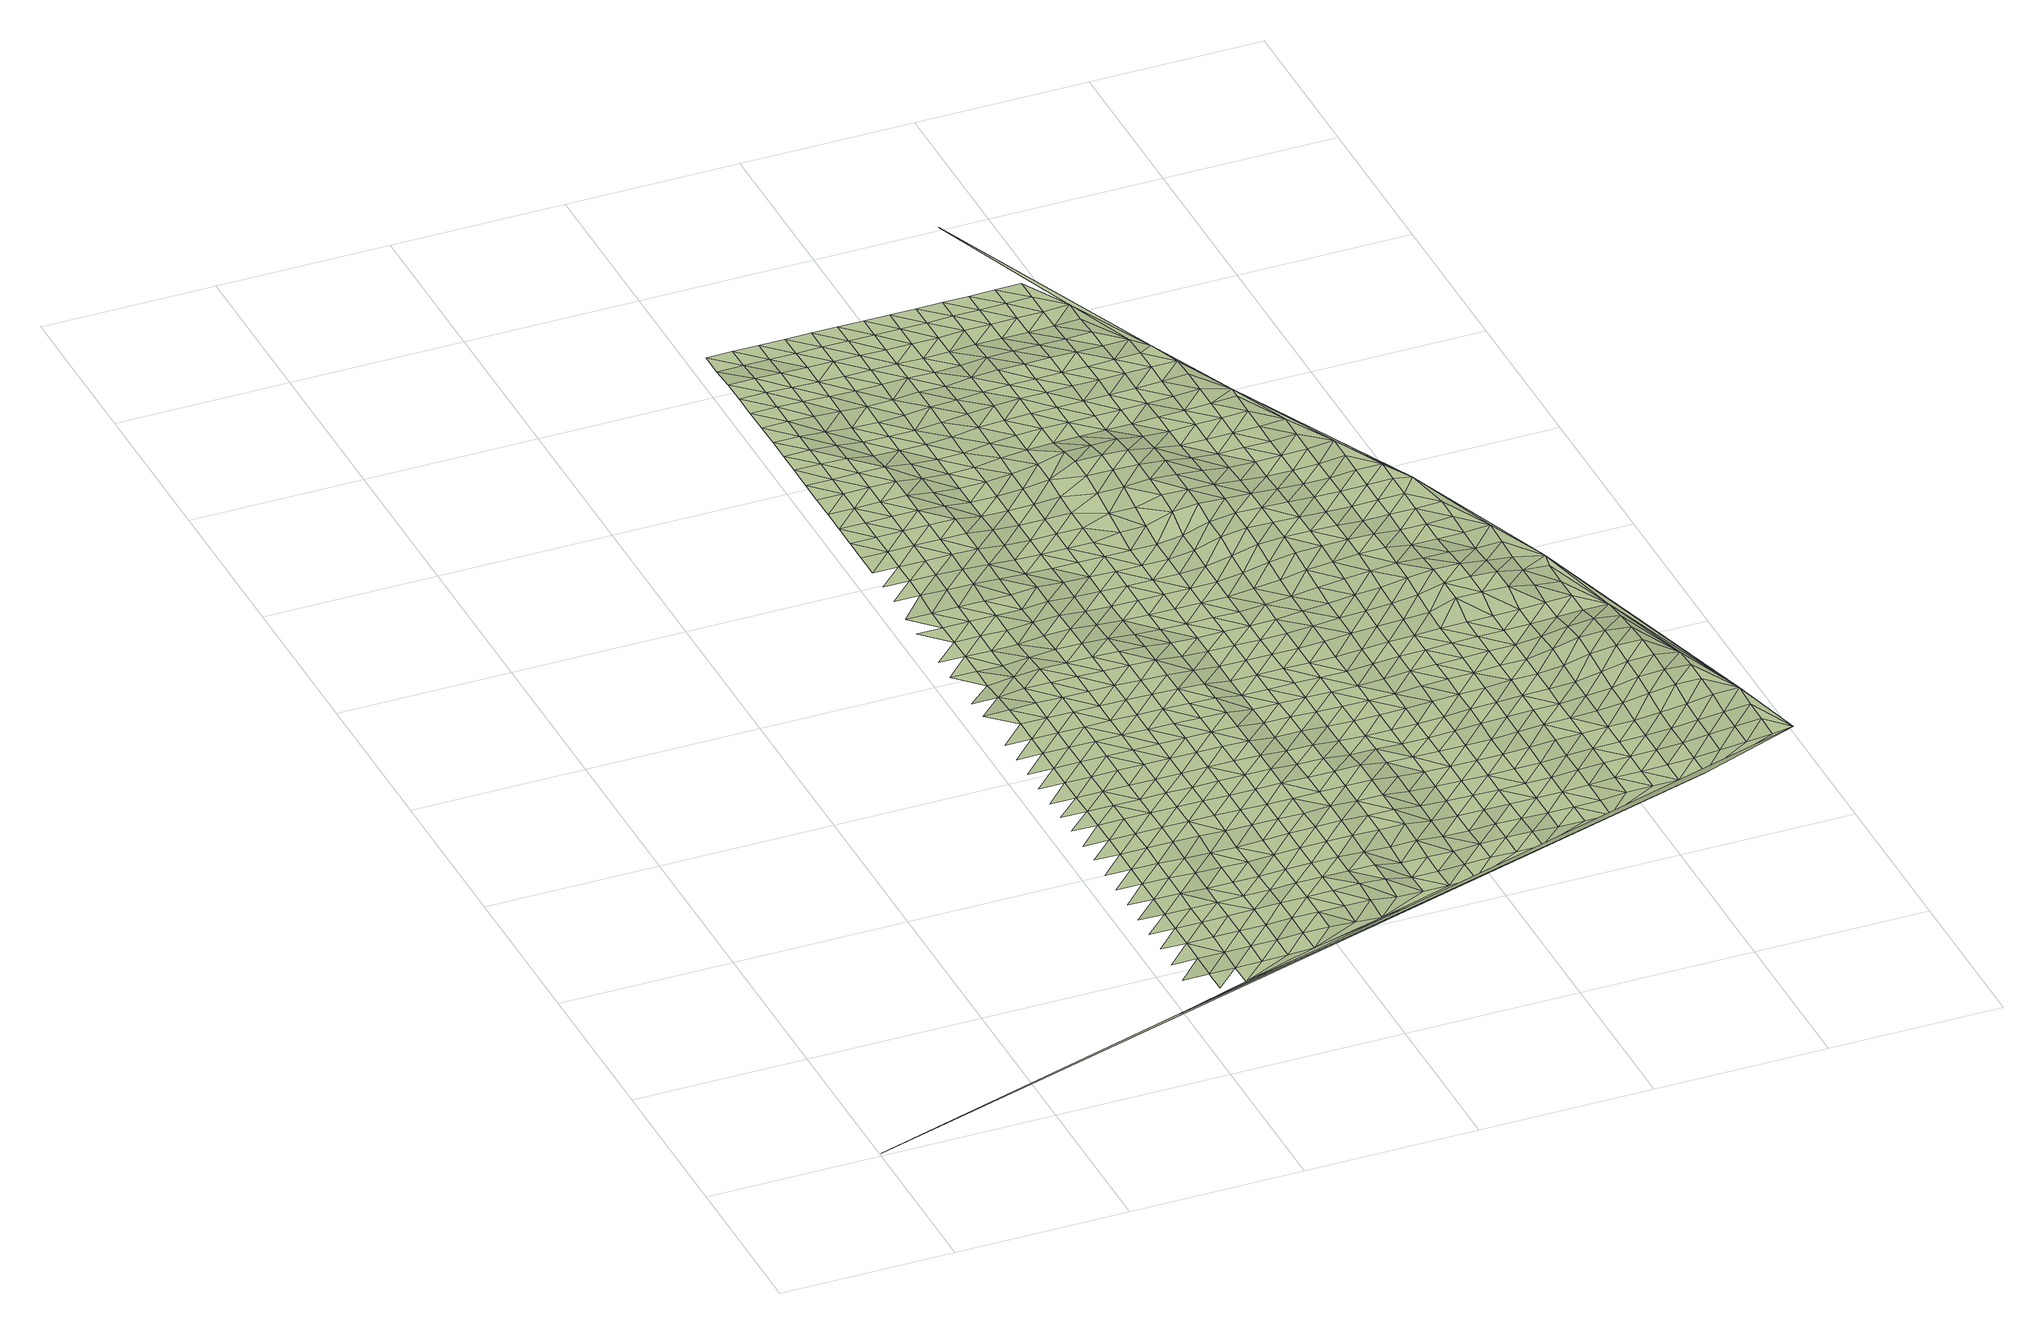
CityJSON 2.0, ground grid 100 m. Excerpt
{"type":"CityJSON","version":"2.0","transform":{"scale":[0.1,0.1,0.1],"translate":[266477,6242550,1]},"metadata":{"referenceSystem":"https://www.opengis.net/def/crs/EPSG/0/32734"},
"CityObjects":{
"terrain1":{"type":"TINRelief","geometry":[{"type":"CompositeSurface","lod":"1","boundaries":[[[0,1,2]],[[3,4,0]],[[5,2,6]],[[7,3,8]],[[0,2,9]],[[10,11,8]],[[0,9,3]],[[9,2,5]],[[12,10,13]],[[8,3,14]],[[9,15,3]],[[5,16,17]],[[18,13,19]],[[3,15,14]],[[20,10,8]],[[21,9,5]],[[22,19,23]],[[20,8,14]],[[24,13,10]],[[21,5,17]],[[15,9,25]],[[26,23,27]],[[28,17,16]],[[10,20,24]],[[13,29,19]],[[9,21,25]],[[14,15,30]],[[31,27,32]],[[13,24,29]],[[23,19,33]],[[15,25,30]],[[34,20,14]],[[35,32,36]],[[37,21,17]],[[19,29,33]],[[38,28,16]],[[20,34,24]],[[23,39,27]],[[34,14,30]],[[37,17,28]],[[40,36,41]],[[25,21,42]],[[23,33,39]],[[32,27,43]],[[29,24,44]],[[34,45,24]],[[46,41,47]],[[21,37,42]],[[30,25,48]],[[27,39,43]],[[49,50,16]],[[36,32,51]],[[24,45,44]],[[52,33,29]],[[30,48,34]],[[53,54,47]],[[25,42,48]],[[32,43,51]],[[37,28,55]],[[56,41,36]],[[29,44,52]],[[57,45,34]],[[39,33,58]],[[59,53,60]],[[55,28,38]],[[57,34,48]],[[36,51,56]],[[47,41,61]],[[62,42,37]],[[33,52,58]],[[63,43,39]],[[64,65,60]],[[44,45,66]],[[45,57,67]],[[41,56,61]],[[37,55,62]],[[53,47,68]],[[48,42,69]],[[39,58,63]],[[51,43,70]],[[45,67,66]],[[71,64,72]],[[44,73,52]],[[68,47,61]],[[42,62,69]],[[74,60,53]],[[57,48,75]],[[51,70,56]],[[43,63,70]],[[76,55,38]],[[77,78,72]],[[44,66,73]],[[58,52,79]],[[53,68,74]],[[48,69,75]],[[67,57,80]],[[81,61,56]],[[82,64,60]],[[55,83,62]],[[52,73,79]],[[81,56,70]],[[84,63,58]],[[85,77,86]],[[82,60,74]],[[57,75,80]],[[67,87,66]],[[88,72,64]],[[55,76,83]],[[89,68,61]],[[69,62,90]],[[91,61,81]],[[58,79,84]],[[85,86,92]],[[93,76,38]],[[66,87,73]],[[63,94,70]],[[67,80,87]],[[64,82,88]],[[77,72,95]],[[89,61,91]],[[62,83,90]],[[96,74,68]],[[16,50,38]],[[75,69,97]],[[63,84,94]],[[98,92,99]],[[95,86,77]],[[81,70,100]],[[95,72,88]],[[79,73,101]],[[68,89,96]],[[73,87,102]],[[69,90,97]],[[75,103,80]],[[104,82,74]],[[76,93,83]],[[94,100,70]],[[91,81,105]],[[79,101,84]],[[92,86,106]],[[107,99,108]],[[73,102,101]],[[93,38,109]],[[106,86,95]],[[75,97,103]],[[104,74,96]],[[110,88,82]],[[80,111,87]],[[90,83,112]],[[107,108,113]],[[105,81,100]],[[91,114,89]],[[83,93,112]],[[99,92,115]],[[111,102,87]],[[94,84,116]],[[80,103,111]],[[82,104,110]],[[101,117,84]],[[92,106,118]],[[119,95,88]],[[89,114,96]],[[114,91,105]],[[120,113,121]],[[115,108,99]],[[122,97,90]],[[92,118,115]],[[84,117,116]],[[112,123,90]],[[124,100,94]],[[119,88,110]],[[106,95,125]],[[96,126,104]],[[101,102,127]],[[128,102,111]],[[90,123,122]],[[113,108,129]],[[103,97,130]],[[131,121,132]],[[114,126,96]],[[116,124,94]],[[133,105,100]],[[125,118,106]],[[134,112,93]],[[129,108,115]],[[125,95,119]],[[102,128,127]],[[104,135,110]],[[117,101,136]],[[97,122,130]],[[111,103,137]],[[112,134,123]],[[138,132,139]],[[133,100,124]],[[126,135,104]],[[134,93,109]],[[114,105,140]],[[121,113,141]],[[113,129,142]],[[101,127,136]],[[110,143,119]],[[144,115,118]],[[145,116,117]],[[103,130,137]],[[138,139,146]],[[118,125,147]],[[126,114,140]],[[148,128,111]],[[122,123,149]],[[140,105,133]],[[113,142,141]],[[135,143,110]],[[132,121,150]],[[117,136,145]],[[118,147,144]],[[123,134,149]],[[129,115,151]],[[119,152,125]],[[153,124,116]],[[111,137,148]],[[154,146,155]],[[139,132,150]],[[156,135,126]],[[127,128,157]],[[38,50,109]],[[150,121,141]],[[143,152,119]],[[151,142,129]],[[130,122,158]],[[151,115,144]],[[126,140,156]],[[153,116,145]],[[122,149,159]],[[160,133,124]],[[147,125,161]],[[134,109,162]],[[163,155,164]],[[128,148,157]],[[165,166,167]],[[136,127,168]],[[152,161,125]],[[122,159,158]],[[143,135,169]],[[137,130,170]],[[146,139,171]],[[134,162,149]],[[150,172,139]],[[160,124,153]],[[135,156,173]],[[167,174,165]],[[141,142,175]],[[140,133,176]],[[147,177,144]],[[166,164,167]],[[142,151,178]],[[127,157,168]],[[145,136,179]],[[130,158,170]],[[139,172,171]],[[135,173,169]],[[161,177,147]],[[152,143,180]],[[155,146,181]],[[148,137,182]],[[159,149,183]],[[176,133,160]],[[142,178,175]],[[184,174,185]],[[144,186,151]],[[187,150,141]],[[156,140,188]],[[136,168,179]],[[162,183,149]],[[189,162,109]],[[153,145,190]],[[185,174,167]],[[143,169,180]],[[177,186,144]],[[146,171,181]],[[137,170,182]],[[164,155,191]],[[150,187,172]],[[152,192,161]],[[173,156,188]],[[193,157,148]],[[187,141,175]],[[188,140,176]],[[178,151,194]],[[153,190,160]],[[159,195,158]],[[183,196,159]],[[190,145,179]],[[197,184,198]],[[177,161,192]],[[186,194,151]],[[155,181,191]],[[184,185,199]],[[152,180,192]],[[148,182,193]],[[200,167,164]],[[201,168,157]],[[159,196,195]],[[169,173,202]],[[158,203,170]],[[204,171,172]],[[162,189,183]],[[184,199,198]],[[172,187,205]],[[188,206,173]],[[207,197,208]],[[160,209,176]],[[178,210,175]],[[211,186,177]],[[164,191,200]],[[194,212,178]],[[190,213,160]],[[157,193,201]],[[189,109,214]],[[185,167,215]],[[179,168,216]],[[158,195,203]],[[173,206,202]],[[172,205,204]],[[177,192,211]],[[217,207,208]],[[175,210,187]],[[218,181,171]],[[180,169,219]],[[220,182,170]],[[183,221,196]],[[209,160,213]],[[197,198,208]],[[178,212,210]],[[215,199,185]],[[222,188,176]],[[200,215,167]],[[168,201,216]],[[183,189,221]],[[194,186,223]],[[224,190,179]],[[169,202,219]],[[186,211,225]],[[171,204,218]],[[170,203,220]],[[191,181,226]],[[227,217,228]],[[205,187,229]],[[192,180,230]],[[188,222,206]],[[195,196,231]],[[182,232,193]],[[222,176,209]],[[233,198,199]],[[228,217,208]],[[186,225,223]],[[229,187,210]],[[221,231,196]],[[224,179,216]],[[191,226,200]],[[212,194,234]],[[235,213,190]],[[193,232,201]],[[50,214,109]],[[181,218,226]],[[233,199,215]],[[180,219,230]],[[182,220,232]],[[236,202,206]],[[227,237,238]],[[204,205,239]],[[211,192,240]],[[203,195,241]],[[214,221,189]],[[194,223,234]],[[239,205,229]],[[242,195,231]],[[190,224,235]],[[236,206,222]],[[237,227,228]],[[198,243,208]],[[210,212,244]],[[209,213,245]],[[225,211,240]],[[216,201,246]],[[233,247,198]],[[240,192,230]],[[248,238,249]],[[250,215,200]],[[226,251,200]],[[195,242,241]],[[246,201,232]],[[228,208,243]],[[252,219,202]],[[253,218,204]],[[209,245,222]],[[254,220,203]],[[198,247,243]],[[245,213,235]],[[249,238,237]],[[212,234,244]],[[236,255,202]],[[204,239,256]],[[257,229,210]],[[258,231,221]],[[250,200,251]],[[259,221,214]],[[49,260,50]],[[248,261,262]],[[223,225,263]],[[264,233,215]],[[265,224,216]],[[202,255,252]],[[240,266,225]],[[204,256,253]],[[203,241,254]],[[267,216,246]],[[226,218,268]],[[237,228,269]],[[230,219,270]],[[220,271,232]],[[261,248,249]],[[210,244,257]],[[259,258,221]],[[233,264,247]],[[239,229,272]],[[273,242,231]],[[274,236,222]],[[243,269,228]],[[225,266,263]],[[264,215,250]],[[245,275,222]],[[265,216,267]],[[260,276,277]],[[268,251,226]],[[278,262,279]],[[234,223,280]],[[281,235,224]],[[218,253,268]],[[219,252,270]],[[220,254,271]],[[256,239,272]],[[249,237,282]],[[236,274,255]],[[283,246,232]],[[284,240,230]],[[279,262,261]],[[257,272,229]],[[273,231,258]],[[274,222,275]],[[241,242,285]],[[223,263,280]],[[224,265,281]],[[237,269,282]],[[286,278,287]],[[243,247,288]],[[244,234,289]],[[245,235,290]],[[240,284,266]],[[291,259,214]],[[247,264,292]],[[284,230,270]],[[271,283,232]],[[261,249,293]],[[250,251,294]],[[252,255,295]],[[256,296,253]],[[241,285,254]],[[267,246,297]],[[298,251,268]],[[287,278,279]],[[242,273,285]],[[243,288,269]],[[247,292,288]],[[290,235,281]],[[282,293,249]],[[234,280,289]],[[255,274,295]],[[272,296,256]],[[291,214,50]],[[286,299,300]],[[301,263,266]],[[250,294,264]],[[257,244,302]],[[303,275,245]],[[304,258,259]],[[294,251,298]],[[283,297,246]],[[279,261,305]],[[306,271,254]],[[265,267,307]],[[286,287,299]],[[301,266,284]],[[268,253,308]],[[309,282,269]],[[252,310,270]],[[273,258,304]],[[293,305,261]],[[244,289,302]],[[296,311,253]],[[252,295,312]],[[245,290,303]],[[285,306,254]],[[291,304,259]],[[313,300,314]],[[315,292,264]],[[316,272,257]],[[274,275,317]],[[288,309,269]],[[307,267,297]],[[287,279,318]],[[319,280,263]],[[281,265,320]],[[270,310,284]],[[301,321,263]],[[314,300,299]],[[253,311,308]],[[315,264,294]],[[252,312,310]],[[322,298,268]],[[323,293,282]],[[272,316,296]],[[274,317,295]],[[283,271,324]],[[318,279,305]],[[316,257,302]],[[317,275,303]],[[325,271,306]],[[313,326,327]],[[285,273,328]],[[263,321,319]],[[304,329,273]],[[265,307,320]],[[309,323,282]],[[299,287,330]],[[288,292,331]],[[280,332,289]],[[281,333,290]],[[291,50,334]],[[268,308,322]],[[315,335,292]],[[326,313,314]],[[325,324,271]],[[336,305,293]],[[337,294,298]],[[312,295,338]],[[339,301,284]],[[285,328,306]],[[340,297,283]],[[318,330,287]],[[273,329,328]],[[310,341,284]],[[331,309,288]],[[296,342,311]],[[292,335,331]],[[333,281,320]],[[323,336,293]],[[280,319,332]],[[317,338,295]],[[296,316,343]],[[314,299,344]],[[294,337,315]],[[301,339,321]],[[345,302,289]],[[346,303,290]],[[304,291,347]],[[327,326,348]],[[337,298,322]],[[340,283,324]],[[339,284,341]],[[306,349,325]],[[350,307,297]],[[330,344,299]],[[296,343,342]],[[318,305,351]],[[308,311,352]],[[310,312,353]],[[347,329,304]],[[336,354,305]],[[289,332,345]],[[338,355,312]],[[290,333,346]],[[328,349,306]],[[347,291,334]],[[319,321,356]],[[335,315,357]],[[314,358,326]],[[316,302,359]],[[323,309,360]],[[361,317,303]],[[309,331,362]],[[350,297,340]],[[363,334,50]],[[330,318,351]],[[364,320,307]],[[351,305,354]],[[314,344,358]],[[311,342,352]],[[321,339,356]],[[357,315,337]],[[312,355,353]],[[322,308,365]],[[359,343,316]],[[336,323,360]],[[317,361,338]],[[366,324,325]],[[367,341,310]],[[309,362,360]],[[359,302,345]],[[361,303,346]],[[349,368,325]],[[335,369,331]],[[348,326,370]],[[328,329,371]],[[307,350,364]],[[372,329,347]],[[344,330,373]],[[332,319,374]],[[333,320,375]],[[308,352,365]],[[369,335,357]],[[319,356,376]],[[358,370,326]],[[310,353,367]],[[366,325,368]],[[354,336,377]],[[337,322,378]],[[342,343,379]],[[339,341,380]],[[381,340,324]],[[351,373,330]],[[329,372,371]],[[362,331,382]],[[338,383,355]],[[349,328,384]],[[375,320,364]],[[360,377,336]],[[319,376,374]],[[338,361,385]],[[379,343,359]],[[344,386,358]],[[339,380,356]],[[387,345,332]],[[346,333,388]],[[389,347,334]],[[370,390,348]],[[369,382,331]],[[378,322,365]],[[380,341,367]],[[381,324,366]],[[391,363,50]],[[357,337,392]],[[393,350,340]],[[373,386,344]],[[338,385,383]],[[328,371,384]],[[394,352,342]],[[351,354,395]],[[362,396,360]],[[353,355,397]],[[349,398,368]],[[377,399,354]],[[332,374,387]],[[342,379,400]],[[333,375,388]],[[389,334,363]],[[376,356,401]],[[370,358,402]],[[403,359,345]],[[404,372,347]],[[361,346,405]],[[382,396,362]],[[392,337,378]],[[393,340,381]],[[373,351,395]],[[369,357,406]],[[407,364,350]],[[395,354,399]],[[386,402,358]],[[380,401,356]],[[342,400,394]],[[355,383,397]],[[349,384,398]],[[408,365,352]],[[409,377,360]],[[405,385,361]],[[410,366,368]],[[411,367,353]],[[403,345,387]],[[405,346,388]],[[347,389,404]],[[382,369,406]],[[390,370,412]],[[371,372,413]],[[379,359,414]],[[406,357,392]],[[350,393,407]],[[396,409,360]],[[386,373,415]],[[375,364,416]],[[374,376,417]],[[381,366,410]],[[352,394,408]],[[401,418,376]],[[402,412,370]],[[353,397,411]],[[410,368,398]],[[419,399,377]],[[420,378,365]],[[383,385,421]],[[422,380,367]],[[414,400,379]],[[395,415,373]],[[372,404,413]],[[414,359,403]],[[396,382,423]],[[374,417,387]],[[384,371,424]],[[416,364,407]],[[409,419,377]],[[376,418,417]],[[421,385,405]],[[380,422,401]],[[425,388,375]],[[426,389,363]],[[381,427,393]],[[423,382,406]],[[412,428,390]],[[420,365,408]],[[422,367,411]],[[399,429,395]],[[402,386,430]],[[431,392,378]],[[415,432,386]],[[371,413,424]],[[427,381,410]],[[400,433,394]],[[434,409,396]],[[387,435,403]],[[383,436,397]],[[398,384,437]],[[419,429,399]],[[383,421,438]],[[400,414,439]],[[375,416,425]],[[426,363,391]],[[412,402,430]],[[404,389,440]],[[407,393,441]],[[442,405,388]],[[386,432,430]],[[434,396,423]],[[431,378,420]],[[417,435,387]],[[443,415,395]],[[406,392,444]],[[401,445,418]],[[401,422,446]],[[400,439,433]],[[383,438,436]],[[384,424,437]],[[427,441,393]],[[447,408,394]],[[409,448,419]],[[414,403,449]],[[410,398,450]],[[411,397,451]],[[429,443,395]],[[442,388,425]],[[389,426,440]],[[423,406,444]],[[428,412,452]],[[421,405,453]],[[454,413,404]],[[401,446,445]],[[444,392,431]],[[435,449,403]],[[409,434,448]],[[455,432,415]],[[417,418,456]],[[407,457,416]],[[450,427,410]],[[394,433,447]],[[441,458,407]],[[430,452,412]],[[397,436,451]],[[450,398,437]],[[459,420,408]],[[453,438,421]],[[422,411,460]],[[461,439,414]],[[443,455,415]],[[404,440,454]],[[453,405,442]],[[429,419,462]],[[423,463,434]],[[456,435,417]],[[464,424,413]],[[457,407,458]],[[419,448,465]],[[418,445,456]],[[449,461,414]],[[430,432,466]],[[460,446,422]],[[467,425,416]],[[426,391,468]],[[452,469,428]],[[463,423,444]],[[459,408,447]],[[460,411,451]],[[429,462,443]],[[433,439,470]],[[471,431,420]],[[472,441,427]],[[419,465,462]],[[455,466,432]],[[413,454,464]],[[473,427,450]],[[434,474,448]],[[436,438,475]],[[442,425,467]],[[437,424,476]],[[439,461,470]],[[438,453,477]],[[416,457,467]],[[445,446,478]],[[479,452,430]],[[449,435,480]],[[481,440,426]],[[434,463,474]],[[471,420,459]],[[482,435,456]],[[427,473,472]],[[447,433,483]],[[444,431,484]],[[485,458,441]],[[466,479,430]],[[478,446,460]],[[438,477,475]],[[424,464,476]],[[486,455,443]],[[448,487,465]],[[453,442,488]],[[489,450,437]],[[490,451,436]],[[443,462,491]],[[470,483,433]],[[435,482,480]],[[426,468,481]],[[463,444,484]],[[492,469,452]],[[440,493,454]],[[494,461,449]],[[471,484,431]],[[441,472,485]],[[487,448,474]],[[488,442,467]],[[495,468,391]],[[466,455,486]],[[447,496,459]],[[456,445,497]],[[457,458,498]],[[443,491,486]],[[445,478,499]],[[479,492,452]],[[436,475,490]],[[489,437,476]],[[465,500,462]],[[501,477,453]],[[502,460,451]],[[454,493,464]],[[503,473,450]],[[483,496,447]],[[440,481,493]],[[449,480,494]],[[463,504,474]],[[470,461,505]],[[457,498,467]],[[391,50,260]],[[498,458,485]],[[500,465,487]],[[445,499,497]],[[488,501,453]],[[479,466,506]],[[471,459,507]],[[508,482,456]],[[492,509,469]],[[484,504,463]],[[502,451,490]],[[450,489,503]],[[462,510,491]],[[478,460,511]],[[505,483,470]],[[512,476,464]],[[513,472,473]],[[486,506,466]],[[496,507,459]],[[505,461,494]],[[487,474,514]],[[475,477,515]],[[516,488,467]],[[510,462,500]],[[456,497,508]],[[501,517,477]],[[512,464,493]],[[511,499,478]],[[492,479,518]],[[480,482,519]],[[520,481,468]],[[504,514,474]],[[511,460,502]],[[516,467,498]],[[521,495,391]],[[473,503,513]],[[491,522,486]],[[523,484,471]],[[524,485,472]],[[518,479,506]],[[507,525,471]],[[477,517,515]],[[483,526,496]],[[527,489,476]],[[528,490,475]],[[491,510,522]],[[483,505,529]],[[482,508,519]],[[468,495,520]],[[530,476,512]],[[484,523,504]],[[500,487,531]],[[509,492,532]],[[481,533,493]],[[501,488,534]],[[535,494,480]],[[523,471,525]],[[472,513,524]],[[514,536,487]],[[488,516,537]],[[506,486,538]],[[497,499,539]],[[485,540,498]],[[502,490,528]],[[483,529,526]],[[499,511,541]],[[518,532,492]],[[527,476,530]],[[475,515,528]],[[510,500,531]],[[507,496,542]],[[503,489,543]],[[538,486,522]],[[481,520,533]],[[480,519,535]],[[531,487,536]],[[488,537,534]],[[505,494,544]],[[517,501,545]],[[498,540,516]],[[512,493,546]],[[540,485,524]],[[499,541,539]],[[547,514,504]],[[511,502,548]],[[508,497,549]],[[532,550,509]],[[504,523,551]],[[496,526,542]],[[489,527,543]],[[510,552,522]],[[518,506,553]],[[529,505,544]],[[525,507,554]],[[513,503,555]],[[538,556,506]],[[501,534,545]],[[544,494,535]],[[548,502,528]],[[533,546,493]],[[514,547,536]],[[515,517,557]],[[495,521,520]],[[530,512,558]],[[552,510,531]],[[504,551,547]],[[497,539,549]],[[559,541,511]],[[532,518,553]],[[508,560,519]],[[537,516,561]],[[553,506,556]],[[507,542,554]],[[516,540,562]],[[503,543,555]],[[526,529,563]],[[564,538,522]],[[523,525,565]],[[524,513,566]],[[515,557,528]],[[548,559,511]],[[517,545,557]],[[558,512,546]],[[520,567,533]],[[527,530,568]],[[529,544,563]],[[564,522,552]],[[508,549,560]],[[516,562,561]],[[565,551,523]],[[550,532,569]],[[531,536,570]],[[534,537,571]],[[535,519,572]],[[565,525,554]],[[513,555,566]],[[521,567,520]],[[536,547,573]],[[538,574,556]],[[541,575,539]],[[540,524,576]],[[548,528,577]],[[559,578,541]],[[553,569,532]],[[568,530,558]],[[552,531,570]],[[542,526,579]],[[580,543,527]],[[526,563,581]],[[574,538,564]],[[570,536,573]],[[519,560,572]],[[537,561,571]],[[577,528,557]],[[582,544,535]],[[545,534,583]],[[576,562,540]],[[584,546,533]],[[576,524,566]],[[541,578,575]],[[585,533,567]],[[547,551,586]],[[587,559,548]],[[588,549,539]],[[569,589,550]],[[551,565,590]],[[526,581,579]],[[527,568,580]],[[564,552,591]],[[553,556,592]],[[554,542,593]],[[594,555,543]],[[391,260,521]],[[556,574,595]],[[534,571,583]],[[587,548,577]],[[582,535,572]],[[585,584,533]],[[563,544,596]],[[586,573,547]],[[557,545,597]],[[598,561,562]],[[599,558,546]],[[570,591,552]],[[551,590,586]],[[539,575,588]],[[569,553,592]],[[560,549,600]],[[567,521,601]],[[592,556,595]],[[542,579,593]],[[598,562,576]],[[543,580,594]],[[596,581,563]],[[565,554,602]],[[603,566,555]],[[559,604,578]],[[559,587,605]],[[596,544,582]],[[545,583,597]],[[599,546,584]],[[574,564,606]],[[567,601,585]],[[570,573,607]],[[608,568,558]],[[609,577,557]],[[591,610,564]],[[549,588,600]],[[590,565,602]],[[589,569,611]],[[612,571,561]],[[613,572,560]],[[559,605,604]],[[602,554,593]],[[555,594,603]],[[573,586,607]],[[598,614,561]],[[606,595,574]],[[566,615,576]],[[575,578,616]],[[564,610,606]],[[592,611,569]],[[557,597,609]],[[608,558,599]],[[617,591,570]],[[618,579,581]],[[587,577,619]],[[620,580,568]],[[581,596,621]],[[561,614,612]],[[560,600,613]],[[590,622,586]],[[623,582,572]],[[624,583,571]],[[625,584,585]],[[615,566,603]],[[570,607,617]],[[578,604,616]],[[601,626,585]],[[627,601,521]],[[605,587,619]],[[628,588,575]],[[629,598,576]],[[622,590,602]],[[611,630,589]],[[581,621,618]],[[609,619,577]],[[568,608,620]],[[631,610,591]],[[592,595,632]],[[596,582,623]],[[633,593,579]],[[634,594,580]],[[595,606,635]],[[571,612,624]],[[623,572,613]],[[585,626,625]],[[607,586,636]],[[597,583,637]],[[598,629,614]],[[638,599,584]],[[617,631,591]],[[575,616,628]],[[629,576,615]],[[604,605,639]],[[611,592,632]],[[600,588,640]],[[635,632,595]],[[636,586,622]],[[579,618,633]],[[580,620,634]],[[641,621,596]],[[606,610,642]],[[643,602,593]],[[644,603,594]],[[605,619,639]],[[583,624,637]],[[638,584,625]],[[601,627,626]],[[607,645,617]],[[612,614,646]],[[647,608,599]],[[609,597,648]],[[631,642,610]],[[596,623,641]],[[588,628,640]],[[602,643,622]],[[630,611,649]],[[650,613,600]],[[643,593,633]],[[627,521,651]],[[594,634,644]],[[607,636,645]],[[646,614,629]],[[652,635,606]],[[618,621,653]],[[616,604,654]],[[615,603,655]],[[608,647,620]],[[604,639,656]],[[649,611,632]],[[597,637,648]],[[647,599,638]],[[657,631,617]],[[624,612,658]],[[659,619,609]],[[642,652,606]],[[621,641,653]],[[600,640,650]],[[616,654,628]],[[623,613,660]],[[615,655,629]],[[625,626,661]],[[655,603,644]],[[657,617,645]],[[604,656,654]],[[658,612,646]],[[626,627,662]],[[636,622,663]],[[633,618,664]],[[665,630,649]],[[622,643,666]],[[659,609,648]],[[642,631,667]],[[632,635,668]],[[639,619,669]],[[660,641,623]],[[625,661,638]],[[634,620,670]],[[652,671,635]],[[664,618,653]],[[660,613,650]],[[626,662,661]],[[647,672,620]],[[645,636,663]],[[673,637,624]],[[667,631,657]],[[622,666,663]],[[624,658,674]],[[669,656,639]],[[649,632,668]],[[640,628,675]],[[260,651,521]],[[634,670,644]],[[676,646,629]],[[668,635,671]],[[669,619,659]],[[654,677,628]],[[655,678,629]],[[620,672,670]],[[679,652,642]],[[643,633,680]],[[633,664,681]],[[624,674,673]],[[682,653,641]],[[651,662,627]],[[640,675,650]],[[658,646,676]],[[647,638,683]],[[684,648,637]],[[642,667,679]],[[685,641,660]],[[628,677,675]],[[676,629,678]],[[661,686,638]],[[680,666,643]],[[657,645,687]],[[665,649,688]],[[680,633,681]],[[663,689,645]],[[671,652,690]],[[664,653,682]],[[654,656,691]],[[655,644,692]],[[683,672,647]],[[682,641,685]],[[656,669,693]],[[670,694,644]],[[668,688,649]],[[637,673,684]],[[683,638,686]],[[687,667,657]],[[695,674,658]],[[696,659,648]],[[690,652,679]],[[689,687,645]],[[691,677,654]],[[697,660,650]],[[698,661,662]],[[692,644,694]],[[656,693,691]],[[699,662,651]],[[658,676,695]],[[675,700,650]],[[701,663,666]],[[669,659,696]],[[702,681,664]],[[703,678,655]],[[688,704,665]],[[666,680,705]],[[696,648,684]],[[668,671,706]],[[707,670,672]],[[690,708,671]],[[664,682,702]],[[697,650,700]],[[699,698,662]],[[709,672,683]],[[679,667,710]],[[711,685,660]],[[663,701,689]],[[674,712,673]],[[713,686,661]],[[667,687,714]],[[666,705,701]],[[695,715,674]],[[655,692,703]],[[716,693,669]],[[688,668,706]],[[675,677,717]],[[676,678,718]],[[706,671,708]],[[677,691,719]],[[672,709,707]],[[710,690,679]],[[680,681,720]],[[721,694,670]],[[710,667,714]],[[669,696,716]],[[660,697,711]],[[702,722,681]],[[674,715,712]],[[661,698,713]],[[682,685,723]],[[718,695,676]],[[724,683,686]],[[725,684,673]],[[677,719,717]],[[718,678,703]],[[705,680,720]],[[687,689,726]],[[704,688,727]],[[728,699,651]],[[700,675,729]],[[720,681,722]],[[670,707,721]],[[689,701,730]],[[708,690,731]],[[723,702,682]],[[691,693,732]],[[694,733,692]],[[723,685,711]],[[716,734,693]],[[727,688,706]],[[724,686,713]],[[673,712,725]],[[714,687,726]],[[735,715,695]],[[696,684,736]],[[737,709,683]],[[731,690,710]],[[728,651,260]],[[675,717,729]],[[726,689,730]],[[705,738,701]],[[739,697,700]],[[740,698,699]],[[733,694,721]],[[693,734,732]],[[735,695,718]],[[736,716,696]],[[719,691,741]],[[742,703,692]],[[743,704,727]],[[738,705,720]],[[683,724,737]],[[725,736,684]],[[714,744,710]],[[706,708,745]],[[702,746,722]],[[747,712,715]],[[748,707,709]],[[731,749,708]],[[702,723,750]],[[739,700,729]],[[699,728,740]],[[711,697,751]],[[730,701,752]],[[753,713,698]],[[744,714,726]],[[691,732,741]],[[747,715,735]],[[692,733,742]],[[727,706,745]],[[717,719,754]],[[755,718,703]],[[745,708,749]],[[752,701,738]],[[702,750,746]],[[709,737,748]],[[731,710,756]],[[757,720,722]],[[716,758,734]],[[759,721,707]],[[725,712,760]],[[697,739,751]],[[716,736,761]],[[698,740,753]],[[723,711,762]],[[763,724,713]],[[756,710,744]],[[719,741,754]],[[712,747,760]],[[755,703,742]],[[720,757,738]],[[743,727,764]],[[765,726,730]],[[766,735,718]],[[767,728,260]],[[729,717,768]],[[716,761,758]],[[757,722,746]],[[707,748,759]],[[730,752,769]],[[749,731,770]],[[750,723,762]],[[732,734,771]],[[733,721,772]],[[762,711,751]],[[745,764,727]],[[763,713,753]],[[726,765,744]],[[736,725,773]],[[737,724,774]],[[770,731,756]],[[765,730,769]],[[717,754,768]],[[755,766,718]],[[760,775,725]],[[739,729,776]],[[747,735,777]],[[740,728,778]],[[772,721,759]],[[734,758,771]],[[779,752,738]],[[746,750,780]],[[761,736,773]],[[781,741,732]],[[742,733,782]],[[743,764,783]],[[738,757,784]],[[725,775,773]],[[724,763,774]],[[785,745,749]],[[777,760,747]],[[748,737,786]],[[770,787,749]],[[750,762,780]],[[766,777,735]],[[776,729,768]],[[778,728,767]],[[788,751,739]],[[756,744,789]],[[769,752,779]],[[753,740,790]],[[744,765,791]],[[738,784,779]],[[732,771,781]],[[733,772,782]],[[767,260,792]],[[758,761,793]],[[745,785,764]],[[794,754,741]],[[755,742,795]],[[785,749,787]],[[737,774,786]],[[789,770,756]],[[757,746,796]],[[759,748,797]],[[744,791,789]],[[761,773,793]],[[739,776,788]],[[746,780,798]],[[740,778,790]],[[799,762,751]],[[764,785,783]],[[763,753,800]],[[775,760,801]],[[741,781,794]],[[760,777,802]],[[795,742,782]],[[770,789,787]],[[796,784,757]],[[765,769,803]],[[766,755,804]],[[805,768,754]],[[796,746,798]],[[748,786,797]],[[779,806,769]],[[772,759,807]],[[808,771,758]],[[799,751,788]],[[758,793,809]],[[800,753,790]],[[760,802,801]],[[803,791,765]],[[785,787,789]],[[780,762,810]],[[811,773,775]],[[812,774,763]],[[803,769,806]],[[804,755,795]],[[754,794,805]],[[785,813,814]],[[815,776,768]],[[777,766,816]],[[817,778,767]],[[807,759,797]],[[758,809,808]],[[818,792,260]],[[784,819,779]],[[789,791,813]],[[810,798,780]],[[771,820,781]],[[821,782,772]],[[789,813,785]],[[784,796,822]],[[810,762,799]],[[763,800,812]],[[811,775,801]],[[791,803,813]],[[793,773,823]],[[802,777,816]],[[824,786,774]],[[816,766,804]],[[767,792,817]],[[815,768,805]],[[779,819,806]],[[784,822,819]],[[825,788,776]],[[826,790,778]],[[771,808,820]],[[772,807,821]],[[823,809,793]],[[796,798,827]],[[781,828,794]],[[829,795,782]],[[823,773,811]],[[774,812,824]],[[806,819,803]],[[830,797,786]],[[813,803,819]],[[776,815,825]],[[798,810,827]],[[778,817,826]],[[831,799,788]],[[796,827,822]],[[832,800,790]],[[801,802,833]],[[781,820,828]],[[816,834,802]],[[829,782,821]],[[277,818,260]],[[809,835,808]],[[836,804,795]],[[794,837,805]],[[786,824,830]],[[827,819,822]],[[810,799,831]],[[797,838,807]],[[831,788,825]],[[835,809,823]],[[802,834,833]],[[832,790,826]],[[839,811,801]],[[840,812,800]],[[794,828,837]],[[836,795,829]],[[827,810,831]],[[808,841,820]],[[842,816,804]],[[843,815,805]],[[844,817,792]],[[827,831,819]],[[838,797,830]],[[845,821,807]],[[841,808,835]],[[839,801,833]],[[800,832,840]],[[846,823,811]],[[815,843,825]],[[816,842,834]],[[847,824,812]],[[842,804,836]],[[843,805,837]],[[844,792,818]],[[820,848,828]],[[849,826,817]],[[807,838,845]],[[850,819,831]],[[843,831,825]],[[851,829,821]],[[846,811,839]],[[820,841,848]],[[812,840,847]],[[852,830,824]],[[853,835,823]],[[854,833,834]],[[817,844,849]],[[828,850,837]],[[855,832,826]],[[834,842,854]],[[851,821,845]],[[852,838,830]],[[841,835,853]],[[856,836,829]],[[828,848,850]],[[853,823,846]],[[824,847,852]],[[843,850,831]],[[837,850,843]],[[832,855,840]],[[855,826,849]],[[818,277,844]],[[839,833,857]],[[838,852,845]],[[853,848,841]],[[842,836,856]],[[856,829,851]],[[854,858,833]],[[855,847,840]],[[839,857,846]],[[848,853,850]],[[844,277,849]],[[845,852,851]],[[854,842,856]],[[858,857,833]],[[847,855,852]],[[857,853,846]],[[277,855,849]],[[851,852,856]],[[856,858,854]],[[853,857,850]],[[855,856,852]],[[857,855,277]],[[856,855,857]],[[857,858,856]]]}]}
},
"vertices":[
[2257,1045,32],[2107,895,24],[2257,895,25],[2257,1195,36],[2107,1045,29],[2407,895,25],[2257,745,30],[2107,1195,38],[2257,1350,35],[2407,1045,32],[2257,1495,35],[2107,1350,37],[2107,1495,40],[2257,1640,41],[2407,1350,35],[2407,1195,36],[2407,745,30],[2558,895,26],[2107,1640,44],[2257,1795,44],[2407,1495,35],[2558,1045,32],[2107,1795,47],[2257,1945,44],[2407,1640,41],[2558,1195,37],[2107,1945,47],[2257,2095,49],[2708,895,28],[2407,1795,44],[2558,1350,36],[2107,2095,51],[2257,2245,48],[2407,1945,44],[2558,1495,33],[2107,2245,47],[2257,2400,46],[2708,1045,31],[2858,895,34],[2407,2095,49],[2107,2400,48],[2257,2545,45],[2708,1195,37],[2407,2245,48],[2558,1795,38],[2558,1640,34],[2107,2545,45],[2257,2690,43],[2708,1350,39],[1957,595,29],[3909,1195,18],[2407,2400,46],[2558,1945,38],[2257,2845,42],[2107,2690,43],[2858,1045,37],[2407,2545,44],[2708,1495,37],[2558,2095,49],[2107,2845,42],[2257,2995,43],[2407,2690,43],[2858,1195,41],[2558,2245,48],[2257,3145,44],[2107,2995,43],[2708,1795,31],[2708,1640,32],[2407,2845,42],[2858,1350,42],[2558,2400,46],[2107,3145,44],[2257,3295,44],[2708,1945,31],[2407,2995,43],[2858,1495,36],[3008,1045,38],[2257,3445,47],[2107,3295,44],[2708,2095,47],[2858,1640,33],[2558,2545,44],[2407,3145,44],[3008,1195,40],[2708,2245,48],[2107,3595,44],[2257,3595,44],[2858,1795,27],[2407,3295,44],[2558,2845,42],[3008,1350,41],[2558,2690,42],[2257,3750,28],[3158,1045,30],[2708,2400,46],[2407,3445,48],[2558,2995,43],[3008,1495,39],[2107,3750,28],[2257,3895,14],[2708,2545,44],[2858,2095,42],[2858,1945,27],[3008,1640,37],[2558,3145,44],[2708,2690,42],[2407,3595,49],[2107,4040,17],[2257,4040,17],[3308,1045,18],[2558,3295,44],[3008,1795,33],[3158,1195,40],[2257,4195,16],[2708,2845,41],[2407,3895,31],[2858,2400,45],[2858,2245,46],[2407,3750,46],[2558,3445,47],[2107,4195,16],[2257,4345,14],[3158,1495,39],[3158,1350,44],[2858,2545,42],[2558,3595,46],[2708,2995,42],[3008,2095,39],[3008,1945,33],[2407,4040,13],[3158,1640,38],[2107,4495,15],[2257,4495,15],[2858,2690,42],[3308,1195,37],[2708,3145,44],[3008,2245,42],[3158,1795,38],[2107,4645,15],[2257,4645,15],[2858,2845,42],[2407,4345,17],[2407,4195,14],[2708,3295,44],[2558,3895,43],[3008,2400,42],[2257,4800,32],[2558,3750,45],[3158,1945,38],[3308,1350,47],[2407,4495,16],[2558,4040,28],[2708,3445,46],[3008,2545,43],[2107,4800,32],[2257,4945,36],[2858,2995,42],[3158,2095,38],[3308,1640,40],[3308,1495,38],[3008,2690,43],[2708,3595,45],[3458,1195,20],[2107,4945,36],[2257,5090,36],[2107,5245,36],[2107,5090,36],[2257,5245,36],[3158,2245,39],[2858,3295,42],[3308,1795,41],[2407,4800,28],[2407,4645,16],[2858,3145,42],[2107,5395,36],[2558,4345,13],[3008,2845,42],[2708,3750,44],[2558,4195,16],[3158,2400,41],[2858,3445,44],[2407,4945,35],[3308,1945,41],[3458,1350,37],[2107,5545,37],[2257,5395,36],[2708,3895,43],[2558,4495,16],[3008,2995,42],[3609,1195,14],[3158,2545,44],[2407,5090,36],[2858,3595,44],[3308,2095,35],[2708,4040,39],[3458,1640,32],[3458,1495,37],[2107,5695,37],[2257,5695,37],[2257,5545,37],[2407,5245,37],[3308,2245,38],[3008,3295,41],[3458,1795,42],[2558,4800,27],[2558,4645,16],[3008,3145,41],[2107,5845,37],[2257,5845,37],[3158,2845,41],[2708,4345,22],[2858,3750,43],[2708,4195,31],[3158,2690,44],[3759,1195,14],[2407,5395,37],[3308,2400,41],[2107,5995,37],[2558,4945,31],[3008,3445,40],[3458,1945,44],[3609,1350,8],[3158,2995,40],[2858,4040,38],[3308,2545,41],[2858,3895,41],[2558,5090,37],[2107,6150,39],[2257,5995,37],[2708,4495,14],[3008,3595,39],[3609,1495,10],[3458,2095,44],[2407,5545,37],[2858,4195,34],[3308,2690,38],[3158,3145,38],[2257,6150,39],[2107,6295,38],[2708,4645,14],[3008,3750,39],[3609,1795,36],[3609,1640,25],[2407,5845,38],[2858,4345,30],[3308,2845,36],[3458,2245,40],[2407,5695,37],[2107,6440,36],[2257,6295,38],[2558,5395,38],[2558,5245,38],[3158,3445,36],[2708,4945,24],[3609,1945,36],[3158,3295,38],[2708,4800,20],[2858,4495,26],[3759,1495,10],[3759,1350,8],[5411,1640,26],[2257,6440,36],[2107,6595,35],[3008,4040,32],[2558,5545,38],[3458,2545,32],[3008,3895,37],[3458,2400,38],[2708,5090,32],[2407,5995,38],[3158,3595,35],[3609,2095,36],[2858,4645,26],[3759,1640,25],[3308,3145,33],[3308,2995,35],[4,0,21],[5990,1815,64],[2107,6745,35],[2257,6595,35],[3008,4195,22],[3458,2690,28],[2407,6150,35],[3609,2245,39],[3158,3750,33],[3759,1795,36],[2107,6895,35],[2257,6745,35],[2558,5845,37],[3008,4345,14],[3458,2845,20],[3909,1350,14],[2558,5695,39],[2407,6295,30],[2708,5395,35],[3308,3295,33],[2858,4800,12],[3609,2400,38],[2708,5245,36],[2257,6895,35],[2107,7045,32],[3158,3895,29],[3008,4495,17],[3458,2995,18],[3909,1495,8],[2407,6440,25],[3759,1945,36],[3609,2545,32],[2858,5090,17],[2558,5995,37],[3308,3595,24],[2858,4945,13],[3308,3445,31],[2107,7200,19],[2257,7045,32],[2708,5545,26],[3008,4645,17],[3458,3145,12],[2407,6595,30],[3158,4195,10],[3609,2690,28],[3158,4040,17],[2858,5245,19],[2558,6150,12],[3759,2245,39],[3759,2095,36],[2257,7200,19],[2107,7345,19],[3909,1795,17],[3909,1640,12],[2407,6745,31],[2708,5845,16],[3158,4345,9],[3609,2845,20],[4059,1350,17],[2708,5695,22],[2558,6295,11],[2858,5395,13],[3458,3295,10],[3308,3895,14],[3759,2400,38],[3308,3750,16],[3008,4945,9],[3008,4800,10],[2407,6895,30],[3158,4495,10],[3609,2995,18],[4059,1495,14],[2257,7345,19],[3909,1945,19],[3759,2545,14],[2558,6595,22],[3008,5090,10],[3458,3595,10],[2558,6440,12],[3458,3445,10],[3308,4040,10],[2858,5545,9],[2407,7045,28],[3158,4645,10],[2708,6150,7],[3609,3145,12],[2708,5995,16],[4209,1350,16],[3759,2690,13],[3008,5245,9],[3909,2245,22],[3458,3750,9],[3909,2095,19],[2858,5695,8],[2407,7200,20],[4059,1795,8],[4059,1640,8],[2558,6745,26],[3308,4345,9],[3759,2845,12],[3308,4195,9],[2708,6295,8],[3008,5395,9],[3158,4800,7],[3458,3895,8],[3909,2400,17],[2858,5845,8],[3609,3445,10],[4059,1945,11],[3609,3295,10],[2558,6895,26],[3308,4495,7],[3759,2995,12],[4209,1495,19],[2407,7345,20],[4360,1350,17],[3008,5545,8],[3909,2545,12],[3158,5090,10],[2708,6595,13],[2858,5995,8],[3609,3595,10],[4059,2095,11],[2708,6440,8],[3158,4945,8],[3458,4040,7],[2558,7045,24],[3308,4645,7],[4209,1640,14],[3759,3145,12],[3008,5695,8],[3909,2690,8],[3158,5245,10],[2858,6150,6],[4059,2245,12],[3609,3750,9],[2558,7200,20],[4209,1795,7],[3308,4800,7],[2708,6745,21],[3909,2845,8],[3458,4345,6],[3458,4195,6],[2858,6295,8],[3158,5395,12],[3759,3295,11],[3609,3895,8],[3008,5845,10],[4209,1945,7],[3909,2995,8],[4360,1495,16],[4059,2400,13],[2558,7345,20],[2858,6440,13],[2708,7045,23],[3158,5545,18],[2708,6895,22],[3308,5090,11],[3008,5995,10],[3458,4495,6],[3759,3595,8],[4209,2095,7],[3759,3445,11],[3308,4945,7],[4360,1640,10],[4059,2545,7],[3909,3145,8],[2858,6595,17],[3158,5695,22],[3609,4195,6],[3609,4040,7],[3308,5245,11],[3008,6150,16],[3458,4645,7],[4209,2245,7],[3759,3750,6],[2708,7200,22],[3909,3295,7],[4360,1795,6],[2858,6745,24],[3609,4345,6],[4059,2845,6],[4059,2690,6],[3308,5395,19],[3759,3895,6],[3458,4800,7],[3008,6440,27],[3158,5845,31],[4360,1945,5],[3008,6295,18],[2858,6895,24],[4059,2995,6],[4510,1495,7],[2708,7345,22],[3458,4945,33],[3308,5545,37],[4209,2545,6],[4209,2400,7],[3158,5995,31],[3909,3595,6],[4360,2095,5],[3909,3445,7],[3759,4040,5],[2858,7045,23],[3609,4645,7],[4510,1640,6],[3609,4495,6],[3458,5090,64],[3308,5695,41],[4209,2690,6],[3008,6745,24],[3158,6150,38],[4059,3145,6],[4360,2245,6],[3909,3750,7],[3008,6595,27],[2858,7200,21],[4510,1795,5],[3609,4800,7],[4660,1495,6],[3458,5245,96],[3759,4345,9],[4209,2845,7],[3759,4195,6],[3158,6295,34],[4059,3295,6],[3909,3895,8],[4360,2400,6],[3308,5845,43],[3609,4945,33],[3008,6895,22],[3458,5395,114],[3759,4495,13],[2858,7345,21],[3158,6440,34],[3909,4040,12],[4510,1945,5],[4360,2545,10],[3308,5995,44],[4059,3595,11],[4209,2995,8],[4059,3445,6],[3008,7045,20],[3759,4645,25],[4660,1640,6],[4810,1495,6],[3158,6595,26],[3458,5695,84],[4360,2690,11],[3458,5545,115],[3609,5245,96],[4510,2245,6],[4059,3750,17],[3609,5090,64],[4510,2095,5],[3308,6295,46],[3008,7200,20],[4660,1795,6],[4209,3295,16],[3759,4800,25],[3308,6150,44],[4209,3145,12],[3158,6745,22],[3909,4345,25],[4360,2845,14],[3909,4195,19],[3609,5395,114],[4510,2400,6],[3759,4945,83],[4209,3445,16],[4660,1945,6],[3458,5995,48],[4059,3895,23],[3909,4495,42],[3008,7345,20],[3458,5845,49],[3308,6440,45],[3158,7045,17],[3609,5545,115],[4510,2545,19],[3158,6895,19],[4209,3595,25],[4660,2095,6],[4059,4040,25],[3909,4645,70],[4360,3145,22],[4360,2995,20],[3759,5090,103],[3308,6595,44],[3609,5695,84],[4510,2690,22],[4810,1640,8],[4660,2245,12],[3158,7200,18],[3458,6295,53],[4360,3295,22],[3909,4800,70],[3458,6150,48],[3308,6745,26],[4059,4345,53],[4510,2845,20],[4209,3750,27],[4059,4195,34],[3759,5395,109],[4660,2400,16],[3759,5245,108],[3909,4945,99],[4360,3445,22],[4810,1945,13],[4810,1795,10],[3609,5995,48],[4209,3895,30],[4059,4495,77],[3158,7345,18],[3609,5845,49],[3458,6440,50],[3308,7045,19],[3759,5545,109],[4660,2545,22],[3308,6895,20],[3909,5090,99],[4360,3595,28],[4510,2995,25],[4810,2095,13],[4059,4645,88],[4960,1640,20],[3759,5695,88],[4660,2690,23],[4209,4195,60],[4209,4040,42],[3458,6745,40],[3609,6150,48],[4810,2245,20],[4360,3750,34],[3458,6595,51],[3308,7200,17],[4510,3295,26],[4059,4800,88],[4510,3145,26],[4660,2845,22],[4209,4345,75],[3609,6295,53],[3909,5395,97],[4360,3895,45],[4810,2400,25],[3909,5245,99],[3759,5845,51],[4059,4945,91],[4510,3445,26],[4960,1945,21],[4960,1795,19],[5111,1640,20],[4209,4495,84],[4660,2995,26],[3308,7345,18],[3609,6440,50],[3458,7045,25],[3909,5545,83],[4810,2545,27],[3458,6895,28],[3759,5995,48],[4510,3595,34],[4960,2095,21],[4360,4040,58],[4209,4645,86],[4059,5090,91],[3609,6595,51],[3909,5695,63],[4810,2690,31],[3759,6150,48],[4660,3145,29],[4960,2245,24],[4510,3750,43],[3458,7200,22],[4209,4800,86],[5261,1640,22],[3609,6745,40],[4059,5245,87],[4360,4345,80],[4810,2845,32],[4360,4195,71],[3759,6295,55],[4660,3295,30],[4510,3895,55],[4209,4945,84],[5111,1945,21],[5111,1795,19],[3909,5995,48],[4059,5395,73],[3458,7345,19],[3909,5845,53],[3759,6440,53],[3609,7045,25],[4510,4040,71],[4960,2545,27],[3609,6895,28],[4960,2400,25],[4660,3595,40],[4660,3445,30],[4360,4645,81],[4810,3145,32],[4360,4495,83],[4810,2995,32],[3759,6595,51],[4059,5695,58],[4059,5545,60],[4209,5245,67],[5111,2245,24],[4660,3750,58],[4209,5090,78],[5111,2095,21],[3909,6295,56],[3609,7200,22],[3909,6150,48],[3759,6745,41],[4510,4345,82],[4960,2845,32],[4510,4195,81],[4960,2690,31],[4810,3295,34],[4660,3895,76],[4360,4945,74],[5261,1945,23],[5261,1795,21],[4360,4800,81],[4059,5995,51],[4209,5395,60],[4960,2995,32],[3609,7345,19],[4059,5845,57],[3759,7045,26],[5111,2545,36],[3759,6895,28],[5111,2400,32],[3909,6595,48],[4360,5090,65],[4810,3595,94],[5261,2095,23],[3909,6440,53],[4810,3445,34],[4660,4040,83],[4510,4645,74],[4960,3145,32],[4510,4495,80],[4209,5695,62],[5111,2690,38],[4209,5545,60],[4360,5245,62],[5261,2245,28],[4810,3750,95],[4059,6295,58],[3759,7200,23],[5411,1795,27],[4510,4800,74],[4059,6150,51],[3909,6745,40],[4660,4345,79],[5111,2845,46],[4660,4195,84],[4960,3295,34],[4810,3895,91],[5261,2400,42],[4209,5845,61],[4510,4945,66],[5411,1945,30],[4660,4495,70],[5111,2995,61],[3759,7345,21],[4059,6440,56],[3909,7045,28],[4360,5545,61],[4960,3445,34],[5261,2545,49],[3909,6895,29],[4360,5395,61],[4510,5090,64],[4209,5995,56],[5411,2095,30],[4660,4645,68],[5111,3145,46],[4059,6595,48],[4360,5695,66],[4810,4195,61],[5261,2690,63],[4960,3595,94],[4810,4040,75],[4510,5245,63],[5411,2245,38],[3909,7200,26],[4209,6295,59],[5111,3295,36],[5561,1795,38],[4660,4800,68],[4209,6150,56],[4059,6745,44],[4810,4345,65],[5261,2845,81],[4960,3895,91],[5411,2400,66],[4960,3750,95],[4660,4945,66],[5111,3445,36],[5561,1945,43],[4360,5995,65],[4510,5395,61],[4810,4495,71],[5261,2995,93],[3909,7345,23],[4360,5845,65],[4059,7045,34],[5411,2545,79],[4059,6895,36],[4660,5090,65],[4209,6595,49],[5561,2095,43],[4209,6440,59],[5711,1795,50],[4960,4040,75],[4810,4645,73],[5261,3145,72],[4510,5695,69],[5411,2690,91],[4510,5545,64],[4660,5245,67],[5561,2245,53],[5111,3750,89],[5111,3595,89],[4360,6295,58],[5261,3295,41],[4810,4800,73],[4360,6150,65],[5411,2845,96],[4960,4345,65],[4960,4195,61],[4660,5395,68],[5111,3895,68],[5561,2400,82],[4288,6483,61],[3716,8004,24],[4810,4945,77],[5261,3445,41],[5711,1945,56],[5862,1795,61],[4511,5915,73],[4960,4495,71],[5411,2995,100],[4510,5845,73],[5111,4040,57],[5561,2545,89],[4810,5090,80],[5711,2095,56],[4660,5545,71],[4960,4645,73],[5411,3145,85],[5561,2690,95],[4810,5245,81],[5711,2245,74],[5261,3750,58],[5261,3595,58],[5111,4195,64],[5411,3295,45],[4960,4800,73],[5561,2845,94],[5261,3895,52],[5711,2400,83],[5111,4345,73],[5411,3445,45],[4960,4945,77],[5862,1945,67],[5561,2995,84],[5261,4040,63],[5711,2545,82],[5111,4495,76],[5862,2095,67],[5059,4772,75],[5561,3145,63],[5711,2690,73],[5261,4195,72],[5411,3595,44],[5862,2245,79],[5561,3295,45],[5419,3825,63],[5411,3750,48]
]}
